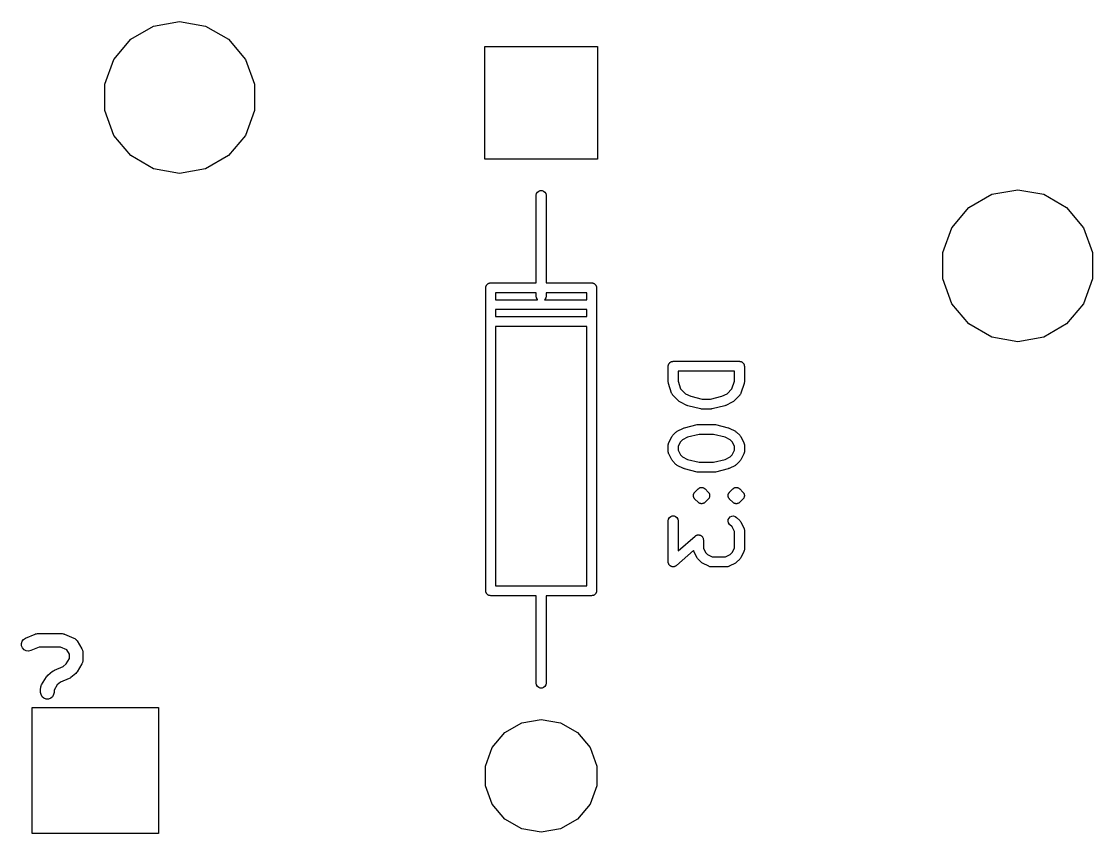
# Model space of a CAD drawing. Extents: x 17 to 273, y -105 to -8.
# Drawn here: x 79.15 to 95.32, y -104.03 to -91.77 of the extents above; entities that cross this region are included whole.
import ezdxf

# ---------------------------------------------------------------- set-up
doc = ezdxf.new("R2010")
doc.units = 0
doc.header["$MEASUREMENT"] = 0
doc.layers.add('BLACK', color=7, linetype='CONTINUOUS')

msp = doc.modelspace()

# ---------------------------------------------------------------- linework, layer by layer
at = {"layer": 'Black'}
for p, q in [((81.1476, -91.8418), (81.54, -91.7726)), ((81.54, -91.7726), (81.9324, -91.8418)), ((80.8025, -92.0411), (81.1476, -91.8418)), ((81.9324, -91.8418), (82.2775, -92.0411)), ((80.5464, -92.3463), (80.8025, -92.0411)), ((82.2775, -92.0411), (82.5336, -92.3463)), ((86.1478, -93.8501), (86.1478, -92.1509)), ((86.1478, -92.1509), (87.8471, -92.1509)), ((87.8471, -92.1509), (87.8471, -93.8501)), ((80.4101, -92.7208), (80.5464, -92.3463)), ((82.5336, -92.3463), (82.6699, -92.7208)), ((80.4101, -93.1192), (80.4101, -92.7208)), ((82.6699, -92.7208), (82.6699, -93.1192)), ((80.5464, -93.4937), (80.4101, -93.1192)), ((82.6699, -93.1192), (82.5336, -93.4937)), ((80.8025, -93.7989), (80.5464, -93.4937)), ((82.5336, -93.4937), (82.2775, -93.7989)), ((81.1476, -93.9982), (80.8025, -93.7989)), ((82.2775, -93.7989), (81.9324, -93.9982)), ((87.8471, -93.8501), (86.1478, -93.8501)), ((81.54, -94.0674), (81.1476, -93.9982)), ((81.9324, -93.9982), (81.54, -94.0674)), ((86.9225, -94.3975), (86.927, -94.3719)), ((86.9225, -95.7195), (86.9225, -94.3975)), ((86.927, -94.3719), (86.94, -94.3493)), ((86.94, -94.3493), (86.96, -94.3326)), ((86.96, -94.3326), (86.9844, -94.3237)), ((86.9844, -94.3237), (87.0105, -94.3237)), ((87.0105, -94.3237), (87.035, -94.3326)), ((87.035, -94.3326), (87.0549, -94.3493)), ((87.0549, -94.3493), (87.0679, -94.3719)), ((87.0679, -94.3719), (87.0725, -94.3975)), ((87.0725, -94.3975), (87.0725, -95.7195)), ((93.4525, -94.5811), (93.7976, -94.3818)), ((93.7976, -94.3818), (94.19, -94.3126)), ((94.19, -94.3126), (94.5824, -94.3818)), ((94.5824, -94.3818), (94.9275, -94.5811)), ((93.1964, -94.8863), (93.4525, -94.5811)), ((94.9275, -94.5811), (95.1836, -94.8863)), ((93.0601, -95.2608), (93.1964, -94.8863)), ((95.1836, -94.8863), (95.3199, -95.2608)), ((93.0601, -95.6592), (93.0601, -95.2608)), ((95.3199, -95.2608), (95.3199, -95.6592)), ((93.1964, -96.0337), (93.0601, -95.6592)), ((95.3199, -95.6592), (95.1836, -96.0337)), ((86.1605, -95.7945), (86.1616, -95.7881)), ((86.1605, -100.367), (86.1605, -95.7945)), ((86.1616, -95.7815), (86.1638, -95.7753)), ((86.1616, -95.7881), (86.1616, -95.7815)), ((86.1638, -95.7753), (86.165, -95.7689)), ((86.165, -95.7689), (86.1683, -95.7632)), ((86.1683, -95.7632), (86.1705, -95.757)), ((86.1705, -95.757), (86.1747, -95.752)), ((86.1747, -95.752), (86.178, -95.7463)), ((86.178, -95.7463), (86.183, -95.7421)), ((86.183, -95.7421), (86.1873, -95.7371)), ((86.1873, -95.7371), (86.1929, -95.7338)), ((86.1929, -95.7338), (86.198, -95.7296)), ((86.198, -95.7296), (86.2041, -95.7273)), ((86.2041, -95.7273), (86.2098, -95.724)), ((86.2098, -95.724), (86.2163, -95.7229)), ((86.2163, -95.7229), (86.2224, -95.7207)), ((86.2224, -95.7207), (86.229, -95.7207)), ((86.229, -95.7207), (86.2355, -95.7195)), ((86.2355, -95.7195), (86.9225, -95.7195)), ((87.0725, -95.7195), (87.7595, -95.7195)), ((87.7595, -95.7195), (87.7659, -95.7207)), ((87.7659, -95.7207), (87.7725, -95.7207)), ((87.7725, -95.7207), (87.7787, -95.7229)), ((87.7787, -95.7229), (87.7851, -95.724)), ((87.7851, -95.724), (87.7908, -95.7273)), ((87.7908, -95.7273), (87.797, -95.7296)), ((87.797, -95.7296), (87.802, -95.7338)), ((87.802, -95.7338), (87.8077, -95.7371)), ((87.8077, -95.7371), (87.8119, -95.7421)), ((87.8119, -95.7421), (87.8169, -95.7463)), ((87.8169, -95.7463), (87.8202, -95.752)), ((87.8202, -95.752), (87.8244, -95.757)), ((87.8244, -95.757), (87.8267, -95.7632)), ((87.8267, -95.7632), (87.8299, -95.7689)), ((87.8299, -95.7689), (87.8311, -95.7753)), ((87.8311, -95.7753), (87.8333, -95.7815)), ((87.8333, -95.7815), (87.8333, -95.7881)), ((87.8333, -95.7881), (87.8345, -95.7945)), ((87.8345, -95.7945), (87.8345, -100.367)), ((86.3105, -95.8695), (86.3105, -95.9735)), ((86.9225, -95.8695), (86.3105, -95.8695)), ((86.3105, -95.9735), (86.9445, -95.9735)), ((86.9225, -95.9215), (86.9225, -95.8695)), ((86.927, -95.9472), (86.9225, -95.9215)), ((86.94, -95.9697), (86.927, -95.9472)), ((86.9445, -95.9735), (86.94, -95.9697)), ((87.0549, -95.9697), (87.0504, -95.9735)), ((87.0504, -95.9735), (87.6845, -95.9735)), ((87.0679, -95.9472), (87.0549, -95.9697)), ((87.0725, -95.9215), (87.0679, -95.9472)), ((87.0725, -95.8695), (87.0725, -95.9215)), ((87.6845, -95.8695), (87.0725, -95.8695)), ((87.6845, -95.9735), (87.6845, -95.8695)), ((86.3105, -96.1235), (86.3105, -96.2275)), ((87.6845, -96.1235), (86.3105, -96.1235)), ((87.6845, -96.2275), (87.6845, -96.1235)), ((93.4525, -96.3389), (93.1964, -96.0337)), ((95.1836, -96.0337), (94.9275, -96.3389)), ((86.3105, -96.2275), (87.6845, -96.2275)), ((93.7976, -96.5382), (93.4525, -96.3389)), ((94.9275, -96.3389), (94.5824, -96.5382)), ((86.3105, -96.3775), (86.3105, -100.292)), ((87.6845, -96.3775), (86.3105, -96.3775)), ((87.6845, -100.292), (87.6845, -96.3775)), ((94.19, -96.6074), (93.7976, -96.5382)), ((94.5824, -96.5382), (94.19, -96.6074)), ((88.9148, -96.9781), (88.916, -96.9717)), ((88.9148, -97.2162), (88.9148, -96.9781)), ((88.916, -96.9651), (88.9182, -96.9589)), ((88.916, -96.9717), (88.916, -96.9651)), ((88.9182, -96.9589), (88.9194, -96.9525)), ((88.9194, -96.9525), (88.9226, -96.9468)), ((88.9226, -96.9468), (88.9249, -96.9406)), ((88.9249, -96.9406), (88.9291, -96.9356)), ((88.9291, -96.9356), (88.9324, -96.9299)), ((88.9324, -96.9299), (88.9374, -96.9257)), ((88.9374, -96.9257), (88.9416, -96.9207)), ((88.9416, -96.9207), (88.9473, -96.9174)), ((88.9473, -96.9174), (88.9523, -96.9132)), ((88.9523, -96.9132), (88.9585, -96.9109)), ((88.9585, -96.9109), (88.9642, -96.9077)), ((88.9642, -96.9077), (88.9706, -96.9065)), ((88.9706, -96.9065), (88.9768, -96.9043)), ((88.9768, -96.9043), (88.9834, -96.9043)), ((88.9834, -96.9043), (88.9898, -96.9031)), ((88.9898, -96.9031), (89.9898, -96.9031)), ((89.9898, -96.9031), (89.9963, -96.9043)), ((89.9963, -96.9043), (90.0029, -96.9043)), ((90.0029, -96.9043), (90.009, -96.9065)), ((90.009, -96.9065), (90.0155, -96.9077)), ((90.0155, -96.9077), (90.0212, -96.9109)), ((90.0212, -96.9109), (90.0273, -96.9132)), ((90.0273, -96.9132), (90.0324, -96.9174)), ((90.0324, -96.9174), (90.038, -96.9207)), ((90.038, -96.9207), (90.0423, -96.9257)), ((90.0423, -96.9257), (90.0473, -96.9299)), ((90.0473, -96.9299), (90.0506, -96.9356)), ((90.0506, -96.9356), (90.0548, -96.9406)), ((90.0548, -96.9406), (90.057, -96.9468)), ((90.057, -96.9468), (90.0603, -96.9525)), ((90.0603, -96.9525), (90.0615, -96.9589)), ((90.0615, -96.9589), (90.0637, -96.9651)), ((90.0637, -96.9651), (90.0637, -96.9717)), ((90.0637, -96.9717), (90.0648, -96.9781)), ((90.0648, -96.9781), (90.0648, -97.2162)), ((89.0648, -97.0531), (89.0648, -97.2041)), ((89.9148, -97.0531), (89.0648, -97.0531)), ((89.9148, -97.2041), (89.9148, -97.0531)), ((88.9169, -97.2281), (88.9148, -97.2162)), ((88.9187, -97.24), (88.9169, -97.2281)), ((88.9663, -97.3828), (88.9187, -97.24)), ((89.0648, -97.2041), (89.103, -97.3186)), ((89.103, -97.3186), (89.1771, -97.3927)), ((89.8026, -97.3927), (89.8767, -97.3186)), ((89.8767, -97.3186), (89.9148, -97.2041)), ((90.061, -97.24), (90.0134, -97.3828)), ((90.0628, -97.2281), (90.061, -97.24)), ((90.0648, -97.2162), (90.0628, -97.2281)), ((88.9684, -97.3866), (88.9663, -97.3828)), ((88.9695, -97.3908), (88.9684, -97.3866)), ((88.9745, -97.398), (88.9695, -97.3908)), ((88.9787, -97.4057), (88.9745, -97.398)), ((88.9819, -97.4086), (88.9787, -97.4057)), ((88.9844, -97.4121), (88.9819, -97.4086)), ((89.0797, -97.5074), (88.9844, -97.4121)), ((89.1771, -97.3927), (89.2541, -97.4312)), ((89.2541, -97.4312), (89.4276, -97.4746)), ((89.4276, -97.4746), (89.552, -97.4746)), ((89.552, -97.4746), (89.7256, -97.4312)), ((89.7256, -97.4312), (89.8026, -97.3927)), ((89.9953, -97.4121), (89.9, -97.5074)), ((89.9977, -97.4086), (89.9953, -97.4121)), ((90.001, -97.4057), (89.9977, -97.4086)), ((90.0052, -97.398), (90.001, -97.4057)), ((90.0102, -97.3908), (90.0052, -97.398)), ((90.0113, -97.3866), (90.0102, -97.3908)), ((90.0134, -97.3828), (90.0113, -97.3866)), ((89.0895, -97.5143), (89.0797, -97.5074)), ((89.0992, -97.5214), (89.0895, -97.5143)), ((89.1944, -97.569), (89.0992, -97.5214)), ((89.2023, -97.5714), (89.1944, -97.569)), ((89.2097, -97.5747), (89.2023, -97.5714)), ((89.4002, -97.6223), (89.2097, -97.5747)), ((89.4094, -97.623), (89.4002, -97.6223)), ((89.4184, -97.6246), (89.4094, -97.623)), ((89.5613, -97.6246), (89.4184, -97.6246)), ((89.5703, -97.623), (89.5613, -97.6246)), ((89.5795, -97.6223), (89.5703, -97.623)), ((89.7699, -97.5747), (89.5795, -97.6223)), ((89.7774, -97.5714), (89.7699, -97.5747)), ((89.7853, -97.569), (89.7774, -97.5714)), ((89.8805, -97.5214), (89.7853, -97.569)), ((89.8902, -97.5142), (89.8805, -97.5214)), ((89.9, -97.5074), (89.8902, -97.5142)), ((89.032, -97.9727), (89.0419, -97.9658)), ((89.0419, -97.9658), (89.0515, -97.9587)), ((89.0515, -97.9587), (89.1468, -97.9111)), ((89.1468, -97.9111), (89.1546, -97.9087)), ((89.1546, -97.9087), (89.1621, -97.9054)), ((89.1621, -97.9054), (89.3526, -97.8578)), ((89.3526, -97.8578), (89.3618, -97.8571)), ((89.3618, -97.8571), (89.3708, -97.8555)), ((89.3708, -97.8555), (89.6089, -97.8555)), ((89.6089, -97.8555), (89.6179, -97.8571)), ((89.6179, -97.8571), (89.6271, -97.8578)), ((89.6271, -97.8578), (89.8176, -97.9054)), ((89.8176, -97.9054), (89.825, -97.9087)), ((89.825, -97.9087), (89.8329, -97.9111)), ((89.8329, -97.9111), (89.9281, -97.9587)), ((89.9281, -97.9587), (89.9378, -97.9658)), ((89.9378, -97.9658), (89.9476, -97.9727)), ((88.9228, -98.1351), (88.9704, -98.0398)), ((88.9704, -98.0398), (88.9775, -98.0302)), ((88.9775, -98.0302), (88.9844, -98.0203)), ((88.9844, -98.0203), (89.032, -97.9727)), ((89.0991, -98.1178), (89.0648, -98.1863)), ((89.1295, -98.0874), (89.0991, -98.1178)), ((89.2065, -98.0489), (89.1295, -98.0874)), ((89.38, -98.0055), (89.2065, -98.0489)), ((89.5997, -98.0055), (89.38, -98.0055)), ((89.7732, -98.0489), (89.5997, -98.0055)), ((89.8502, -98.0874), (89.7732, -98.0489)), ((89.8806, -98.1178), (89.8502, -98.0874)), ((89.9148, -98.1863), (89.8806, -98.1178)), ((89.9476, -97.9727), (89.9953, -98.0203)), ((89.9953, -98.0203), (90.0021, -98.0302)), ((90.0021, -98.0302), (90.0093, -98.0398)), ((90.0093, -98.0398), (90.0569, -98.1351)), ((88.9148, -98.1686), (88.9156, -98.1644)), ((88.9148, -98.2639), (88.9148, -98.1686)), ((88.9156, -98.2681), (88.9148, -98.2639)), ((88.9153, -98.16), (88.9178, -98.1516)), ((88.9156, -98.1644), (88.9153, -98.16)), ((88.9153, -98.2724), (88.9156, -98.2681)), ((88.9178, -98.2808), (88.9153, -98.2724)), ((88.9178, -98.1516), (88.9194, -98.143)), ((88.9194, -98.2895), (88.9178, -98.2808)), ((88.9194, -98.143), (88.9215, -98.1392)), ((88.9215, -98.2933), (88.9194, -98.2895)), ((88.9215, -98.1392), (88.9228, -98.1351)), ((88.9228, -98.2974), (88.9215, -98.2933)), ((89.0648, -98.1863), (89.0648, -98.2461)), ((89.0648, -98.2461), (89.0991, -98.3147)), ((89.8806, -98.3147), (89.9148, -98.2461)), ((89.9148, -98.2461), (89.9148, -98.1863)), ((90.0569, -98.1351), (90.0582, -98.1392)), ((90.0582, -98.2933), (90.0569, -98.2974)), ((90.0582, -98.1392), (90.0603, -98.143)), ((90.0603, -98.2895), (90.0582, -98.2933)), ((90.0603, -98.143), (90.0618, -98.1516)), ((90.0618, -98.2809), (90.0603, -98.2895)), ((90.0618, -98.1516), (90.0643, -98.16)), ((90.0643, -98.2724), (90.0618, -98.2809)), ((90.0643, -98.16), (90.0641, -98.1644)), ((90.0641, -98.1644), (90.0648, -98.1686)), ((90.0648, -98.2639), (90.0641, -98.2681)), ((90.0641, -98.2681), (90.0643, -98.2724)), ((90.0648, -98.1686), (90.0648, -98.2639)), ((88.9704, -98.3926), (88.9228, -98.2974)), ((88.9775, -98.4023), (88.9704, -98.3926)), ((88.9844, -98.4121), (88.9775, -98.4023)), ((89.032, -98.4597), (88.9844, -98.4121)), ((89.0991, -98.3147), (89.1295, -98.3451)), ((89.1295, -98.3451), (89.2065, -98.3836)), ((89.2065, -98.3836), (89.38, -98.4269)), ((89.38, -98.4269), (89.5997, -98.4269)), ((89.5997, -98.4269), (89.7732, -98.3836)), ((89.7732, -98.3836), (89.8502, -98.3451)), ((89.8502, -98.3451), (89.8806, -98.3147)), ((89.9953, -98.4121), (89.9476, -98.4597)), ((90.0021, -98.4023), (89.9953, -98.4121)), ((90.0093, -98.3926), (90.0021, -98.4023)), ((90.0569, -98.2974), (90.0093, -98.3926)), ((89.0419, -98.4666), (89.032, -98.4597)), ((89.0515, -98.4738), (89.0419, -98.4666)), ((89.1468, -98.5214), (89.0515, -98.4738)), ((89.1546, -98.5237), (89.1468, -98.5214)), ((89.1621, -98.5271), (89.1546, -98.5237)), ((89.3526, -98.5747), (89.1621, -98.5271)), ((89.3618, -98.5754), (89.3526, -98.5747)), ((89.3708, -98.5769), (89.3618, -98.5754)), ((89.6089, -98.5769), (89.3708, -98.5769)), ((89.6179, -98.5754), (89.6089, -98.5769)), ((89.6271, -98.5747), (89.6179, -98.5754)), ((89.8176, -98.5271), (89.6271, -98.5747)), ((89.825, -98.5237), (89.8176, -98.5271)), ((89.8329, -98.5214), (89.825, -98.5237)), ((89.9281, -98.4738), (89.8329, -98.5214)), ((89.9378, -98.4666), (89.9281, -98.4738)), ((89.9476, -98.4597), (89.9378, -98.4666)), ((89.2961, -98.924), (89.2969, -98.9208)), ((89.2967, -98.9305), (89.2961, -98.924)), ((89.2961, -98.9371), (89.2967, -98.9305)), ((89.2969, -98.9402), (89.2961, -98.9371)), ((89.2969, -98.9175), (89.2981, -98.9144)), ((89.2969, -98.9208), (89.2969, -98.9175)), ((89.2969, -98.9435), (89.2969, -98.9402)), ((89.2981, -98.9144), (89.2983, -98.9111)), ((89.2983, -98.9111), (89.3011, -98.9052)), ((89.3011, -98.9052), (89.3028, -98.8988)), ((89.3028, -98.8988), (89.3047, -98.8961)), ((89.3047, -98.8961), (89.3058, -98.893)), ((89.3058, -98.893), (89.308, -98.8905)), ((89.308, -98.8905), (89.3094, -98.8875)), ((89.3094, -98.8875), (89.314, -98.8829)), ((89.314, -98.8829), (89.3178, -98.8775)), ((89.3178, -98.8775), (89.3654, -98.8299)), ((89.3654, -98.8299), (89.3708, -98.8261)), ((89.3708, -98.8261), (89.3754, -98.8215)), ((89.3754, -98.8215), (89.3813, -98.8187)), ((89.3813, -98.8187), (89.3867, -98.8149)), ((89.3867, -98.8149), (89.3931, -98.8132)), ((89.3931, -98.8132), (89.399, -98.8105)), ((89.399, -98.8105), (89.4055, -98.8099)), ((89.4055, -98.8099), (89.4119, -98.8082)), ((89.4119, -98.8082), (89.4184, -98.8088)), ((89.4184, -98.8088), (89.4249, -98.8082)), ((89.4249, -98.8082), (89.4313, -98.8099)), ((89.4313, -98.8099), (89.4378, -98.8105)), ((89.4378, -98.8105), (89.4438, -98.8132)), ((89.4438, -98.8132), (89.4501, -98.8149)), ((89.4501, -98.8149), (89.4555, -98.8187)), ((89.4555, -98.8187), (89.4614, -98.8215)), ((89.4614, -98.8215), (89.4661, -98.8261)), ((89.4661, -98.8261), (89.4714, -98.8299)), ((89.4714, -98.8299), (89.5191, -98.8775)), ((89.5191, -98.8775), (89.5228, -98.8829)), ((89.5228, -98.8829), (89.5275, -98.8875)), ((89.5275, -98.8875), (89.5289, -98.8905)), ((89.5289, -98.8905), (89.531, -98.893)), ((89.531, -98.893), (89.5321, -98.8961)), ((89.5321, -98.8961), (89.534, -98.8988)), ((89.534, -98.8988), (89.5357, -98.9052)), ((89.5357, -98.9052), (89.5385, -98.9111)), ((89.5385, -98.9111), (89.5388, -98.9144)), ((89.5388, -98.9144), (89.5399, -98.9175)), ((89.5399, -98.9175), (89.5399, -98.9208)), ((89.5399, -98.9208), (89.5407, -98.924)), ((89.5407, -98.9371), (89.5399, -98.9402)), ((89.5399, -98.9402), (89.5399, -98.9435)), ((89.5407, -98.924), (89.5402, -98.9305)), ((89.5402, -98.9305), (89.5407, -98.9371)), ((89.8199, -98.924), (89.8207, -98.9208)), ((89.8205, -98.9305), (89.8199, -98.924)), ((89.8199, -98.9371), (89.8205, -98.9305)), ((89.8207, -98.9402), (89.8199, -98.9371)), ((89.8207, -98.9175), (89.8219, -98.9144)), ((89.8207, -98.9208), (89.8207, -98.9175)), ((89.8207, -98.9435), (89.8207, -98.9402)), ((89.8219, -98.9144), (89.8222, -98.9111)), ((89.8222, -98.9111), (89.8249, -98.9052)), ((89.8249, -98.9052), (89.8266, -98.8988)), ((89.8266, -98.8988), (89.8285, -98.8961)), ((89.8285, -98.8961), (89.8297, -98.893)), ((89.8297, -98.893), (89.8318, -98.8905)), ((89.8318, -98.8905), (89.8332, -98.8875)), ((89.8332, -98.8875), (89.8378, -98.8829)), ((89.8378, -98.8829), (89.8416, -98.8775)), ((89.8416, -98.8775), (89.8892, -98.8299)), ((89.8892, -98.8299), (89.8946, -98.8261)), ((89.8946, -98.8261), (89.8992, -98.8215)), ((89.8992, -98.8215), (89.9052, -98.8187)), ((89.9052, -98.8187), (89.9105, -98.8149)), ((89.9105, -98.8149), (89.9169, -98.8132)), ((89.9169, -98.8132), (89.9228, -98.8105)), ((89.9228, -98.8105), (89.9294, -98.8099)), ((89.9294, -98.8099), (89.9357, -98.8082)), ((89.9357, -98.8082), (89.9422, -98.8088)), ((89.9422, -98.8088), (89.9488, -98.8082)), ((89.9488, -98.8082), (89.9551, -98.8099)), ((89.9551, -98.8099), (89.9616, -98.8105)), ((89.9616, -98.8105), (89.9676, -98.8132)), ((89.9676, -98.8132), (89.9739, -98.8149)), ((89.9739, -98.8149), (89.9793, -98.8187)), ((89.9793, -98.8187), (89.9852, -98.8215)), ((89.9852, -98.8215), (89.9899, -98.8261)), ((89.9899, -98.8261), (89.9953, -98.8299)), ((89.9953, -98.8299), (90.0429, -98.8775)), ((90.0429, -98.8775), (90.0466, -98.8829)), ((90.0466, -98.8829), (90.0513, -98.8875)), ((90.0513, -98.8875), (90.0527, -98.8905)), ((90.0527, -98.8905), (90.0548, -98.893)), ((90.0548, -98.893), (90.0559, -98.8961)), ((90.0559, -98.8961), (90.0578, -98.8988)), ((90.0578, -98.8988), (90.0595, -98.9052)), ((90.0595, -98.9052), (90.0623, -98.9111)), ((90.0623, -98.9111), (90.0626, -98.9144)), ((90.0626, -98.9144), (90.0637, -98.9175)), ((90.0637, -98.9175), (90.0637, -98.9208)), ((90.0637, -98.9208), (90.0646, -98.924)), ((90.0646, -98.9371), (90.0637, -98.9402)), ((90.0637, -98.9402), (90.0637, -98.9435)), ((90.0646, -98.924), (90.064, -98.9305)), ((90.064, -98.9305), (90.0646, -98.9371)), ((89.2981, -98.9466), (89.2969, -98.9435)), ((89.2983, -98.9499), (89.2981, -98.9466)), ((89.3011, -98.9559), (89.2983, -98.9499)), ((89.3028, -98.9622), (89.3011, -98.9559)), ((89.3047, -98.9649), (89.3028, -98.9622)), ((89.3058, -98.968), (89.3047, -98.9649)), ((89.308, -98.9705), (89.3058, -98.968)), ((89.3094, -98.9735), (89.308, -98.9705)), ((89.314, -98.9782), (89.3094, -98.9735)), ((89.3178, -98.9836), (89.314, -98.9782)), ((89.3654, -99.0312), (89.3178, -98.9836)), ((89.3708, -99.0349), (89.3654, -99.0312)), ((89.3754, -99.0396), (89.3708, -99.0349)), ((89.3813, -99.0423), (89.3754, -99.0396)), ((89.3867, -99.0461), (89.3813, -99.0423)), ((89.3931, -99.0478), (89.3867, -99.0461)), ((89.399, -99.0506), (89.3931, -99.0478)), ((89.4055, -99.0512), (89.399, -99.0506)), ((89.4119, -99.0529), (89.4055, -99.0512)), ((89.4184, -99.0523), (89.4119, -99.0529)), ((89.4249, -99.0529), (89.4184, -99.0523)), ((89.4313, -99.0512), (89.4249, -99.0529)), ((89.4378, -99.0506), (89.4313, -99.0512)), ((89.4438, -99.0478), (89.4378, -99.0506)), ((89.4501, -99.0461), (89.4438, -99.0478)), ((89.4555, -99.0423), (89.4501, -99.0461)), ((89.4614, -99.0396), (89.4555, -99.0423)), ((89.4661, -99.0349), (89.4614, -99.0396)), ((89.4714, -99.0312), (89.4661, -99.0349)), ((89.5191, -98.9836), (89.4714, -99.0312)), ((89.5228, -98.9782), (89.5191, -98.9836)), ((89.5275, -98.9735), (89.5228, -98.9782)), ((89.5289, -98.9705), (89.5275, -98.9735)), ((89.531, -98.968), (89.5289, -98.9705)), ((89.5321, -98.9649), (89.531, -98.968)), ((89.534, -98.9622), (89.5321, -98.9649)), ((89.5357, -98.9559), (89.534, -98.9622)), ((89.5385, -98.9499), (89.5357, -98.9559)), ((89.5388, -98.9466), (89.5385, -98.9499)), ((89.5399, -98.9435), (89.5388, -98.9466)), ((89.8219, -98.9466), (89.8207, -98.9435)), ((89.8222, -98.9499), (89.8219, -98.9466)), ((89.8249, -98.9559), (89.8222, -98.9499)), ((89.8266, -98.9622), (89.8249, -98.9559)), ((89.8285, -98.9649), (89.8266, -98.9622)), ((89.8297, -98.968), (89.8285, -98.9649)), ((89.8318, -98.9705), (89.8297, -98.968)), ((89.8332, -98.9735), (89.8318, -98.9705)), ((89.8378, -98.9782), (89.8332, -98.9735)), ((89.8416, -98.9836), (89.8378, -98.9782)), ((89.8892, -99.0312), (89.8416, -98.9836)), ((89.8946, -99.0349), (89.8892, -99.0312)), ((89.8992, -99.0396), (89.8946, -99.0349)), ((89.9052, -99.0423), (89.8992, -99.0396)), ((89.9105, -99.0461), (89.9052, -99.0423)), ((89.9169, -99.0478), (89.9105, -99.0461)), ((89.9228, -99.0506), (89.9169, -99.0478)), ((89.9294, -99.0512), (89.9228, -99.0506)), ((89.9357, -99.0529), (89.9294, -99.0512)), ((89.9422, -99.0523), (89.9357, -99.0529)), ((89.9488, -99.0529), (89.9422, -99.0523)), ((89.9551, -99.0512), (89.9488, -99.0529)), ((89.9616, -99.0506), (89.9551, -99.0512)), ((89.9676, -99.0478), (89.9616, -99.0506)), ((89.9739, -99.0461), (89.9676, -99.0478)), ((89.9793, -99.0423), (89.9739, -99.0461)), ((89.9852, -99.0396), (89.9793, -99.0423)), ((89.9899, -99.0349), (89.9852, -99.0396)), ((89.9953, -99.0312), (89.9899, -99.0349)), ((90.0429, -98.9836), (89.9953, -99.0312)), ((90.0466, -98.9782), (90.0429, -98.9836)), ((90.0513, -98.9735), (90.0466, -98.9782)), ((90.0527, -98.9705), (90.0513, -98.9735)), ((90.0548, -98.968), (90.0527, -98.9705)), ((90.0559, -98.9649), (90.0548, -98.968)), ((90.0578, -98.9622), (90.0559, -98.9649)), ((90.0595, -98.9559), (90.0578, -98.9622)), ((90.0623, -98.9499), (90.0595, -98.9559)), ((90.0626, -98.9466), (90.0623, -98.9499)), ((90.0637, -98.9435), (90.0626, -98.9466)), ((88.9194, -99.2858), (88.9324, -99.2633)), ((88.9324, -99.2633), (88.9523, -99.2465)), ((88.9523, -99.2465), (88.9768, -99.2376)), ((88.9768, -99.2376), (89.0029, -99.2376)), ((89.0029, -99.2376), (89.0273, -99.2465)), ((89.0273, -99.2465), (89.0473, -99.2633)), ((89.0473, -99.2633), (89.0603, -99.2858)), ((89.8332, -99.2685), (89.8516, -99.25)), ((89.8516, -99.25), (89.8752, -99.239)), ((89.8752, -99.239), (89.9011, -99.2368)), ((89.9011, -99.2368), (89.9263, -99.2435)), ((89.9263, -99.2435), (89.9476, -99.2584)), ((89.9476, -99.2584), (89.9953, -99.3061)), ((88.9148, -99.3115), (88.9194, -99.2858)), ((88.9148, -99.9305), (88.9148, -99.3115)), ((89.0603, -99.2858), (89.0648, -99.3115)), ((89.0648, -99.3115), (89.0648, -99.7652)), ((89.8199, -99.318), (89.8222, -99.2921)), ((89.8266, -99.3432), (89.8199, -99.318)), ((89.8222, -99.2921), (89.8332, -99.2685)), ((89.8416, -99.3645), (89.8266, -99.3432)), ((89.8806, -99.4035), (89.8416, -99.3645)), ((89.9148, -99.472), (89.8806, -99.4035)), ((89.9953, -99.3061), (90.0021, -99.3159)), ((90.0021, -99.3159), (90.0093, -99.3255)), ((90.0093, -99.3255), (90.0569, -99.4208)), ((90.0569, -99.4208), (90.0582, -99.4249)), ((90.0582, -99.4249), (90.0603, -99.4287)), ((89.0648, -99.7652), (89.3214, -99.5407)), ((89.3214, -99.5407), (89.3277, -99.5369)), ((89.3277, -99.5369), (89.3333, -99.5322)), ((89.3333, -99.5322), (89.3387, -99.5303)), ((89.3387, -99.5303), (89.3437, -99.5273)), ((89.3437, -99.5273), (89.3509, -99.5258)), ((89.3509, -99.5258), (89.3578, -99.5233)), ((89.3578, -99.5233), (89.3636, -99.5233)), ((89.3636, -99.5233), (89.3692, -99.5222)), ((89.3692, -99.5222), (89.3765, -99.5233)), ((89.3765, -99.5233), (89.3838, -99.5233)), ((89.3838, -99.5233), (89.3893, -99.5253)), ((89.3893, -99.5253), (89.395, -99.5262)), ((89.395, -99.5262), (89.4014, -99.5297)), ((89.4014, -99.5297), (89.4083, -99.5322)), ((89.4083, -99.5322), (89.4127, -99.536)), ((89.4127, -99.536), (89.4178, -99.5387)), ((89.4178, -99.5387), (89.4226, -99.5443)), ((89.4226, -99.5443), (89.4282, -99.549)), ((89.4282, -99.549), (89.4311, -99.554)), ((89.4311, -99.554), (89.435, -99.5583)), ((89.435, -99.5583), (89.4376, -99.5652)), ((89.4376, -99.5652), (89.4413, -99.5715)), ((89.4413, -99.5715), (89.4423, -99.5772)), ((89.4423, -99.5772), (89.4444, -99.5826)), ((89.4444, -99.5826), (89.4445, -99.59)), ((89.9148, -99.7223), (89.9148, -99.472)), ((90.0603, -99.4287), (90.0618, -99.4373)), ((90.0618, -99.4373), (90.0643, -99.4458)), ((90.0643, -99.4458), (90.0641, -99.4501)), ((90.0641, -99.4501), (90.0648, -99.4543)), ((90.0648, -99.4543), (90.0648, -99.74)), ((89.4445, -99.59), (89.4458, -99.5972)), ((89.4458, -99.5972), (89.4458, -99.7223)), ((89.4458, -99.7223), (89.4801, -99.7909)), ((89.8806, -99.7909), (89.9148, -99.7223)), ((90.0648, -99.74), (90.0641, -99.7443)), ((90.0641, -99.7443), (90.0643, -99.7486)), ((89.2992, -99.7595), (89.0392, -99.987)), ((89.3003, -99.7657), (89.2992, -99.7595)), ((89.3025, -99.7694), (89.3003, -99.7657)), ((89.3037, -99.7736), (89.3025, -99.7694)), ((89.3513, -99.8688), (89.3037, -99.7736)), ((89.3585, -99.8785), (89.3513, -99.8688)), ((89.3654, -99.8883), (89.3585, -99.8785)), ((89.413, -99.9359), (89.3654, -99.8883)), ((89.4801, -99.7909), (89.5105, -99.8213)), ((89.5105, -99.8213), (89.579, -99.8555)), ((89.579, -99.8555), (89.7817, -99.8555)), ((89.7817, -99.8555), (89.8502, -99.8213)), ((89.8502, -99.8213), (89.8806, -99.7909)), ((89.9953, -99.8883), (89.9476, -99.9359)), ((90.0021, -99.8785), (89.9953, -99.8883)), ((90.0093, -99.8688), (90.0021, -99.8785)), ((90.0569, -99.7736), (90.0093, -99.8688)), ((90.0582, -99.7694), (90.0569, -99.7736)), ((90.0603, -99.7657), (90.0582, -99.7694)), ((90.0618, -99.757), (90.0603, -99.7657)), ((90.0643, -99.7486), (90.0618, -99.757)), ((88.9161, -99.9377), (88.9148, -99.9305)), ((88.9163, -99.9451), (88.9161, -99.9377)), ((88.9184, -99.9505), (88.9163, -99.9451)), ((88.9194, -99.9562), (88.9184, -99.9505)), ((88.923, -99.9625), (88.9194, -99.9562)), ((88.9257, -99.9694), (88.923, -99.9625)), ((88.9295, -99.9737), (88.9257, -99.9694)), ((88.9324, -99.9787), (88.9295, -99.9737)), ((88.938, -99.9834), (88.9324, -99.9787)), ((88.9428, -99.989), (88.938, -99.9834)), ((88.9479, -99.9918), (88.9428, -99.989)), ((88.9523, -99.9955), (88.9479, -99.9918)), ((88.9592, -99.998), (88.9523, -99.9955)), ((88.9657, -100.002), (88.9592, -99.998)), ((88.9714, -100.002), (88.9657, -100.002)), ((88.9768, -100.004), (88.9714, -100.002)), ((88.9841, -100.004), (88.9768, -100.004)), ((88.9914, -100.006), (88.9841, -100.004)), ((88.9971, -100.004), (88.9914, -100.006)), ((89.0029, -100.004), (88.9971, -100.004)), ((89.0098, -100.002), (89.0029, -100.004)), ((89.0169, -100), (89.0098, -100.002)), ((89.0219, -99.9975), (89.0169, -100)), ((89.0273, -99.9955), (89.0219, -99.9975)), ((89.033, -99.9908), (89.0273, -99.9955)), ((89.0392, -99.987), (89.033, -99.9908)), ((89.4228, -99.9428), (89.413, -99.9359)), ((89.4325, -99.95), (89.4228, -99.9428)), ((89.5277, -99.9976), (89.4325, -99.95)), ((89.5319, -99.9988), (89.5277, -99.9976)), ((89.5356, -100.001), (89.5319, -99.9988)), ((89.5443, -100.003), (89.5356, -100.001)), ((89.5527, -100.005), (89.5443, -100.003)), ((89.557, -100.005), (89.5527, -100.005)), ((89.5613, -100.006), (89.557, -100.005)), ((89.7994, -100.006), (89.5613, -100.006)), ((89.8036, -100.005), (89.7994, -100.006)), ((89.8079, -100.005), (89.8036, -100.005)), ((89.8164, -100.003), (89.8079, -100.005)), ((89.825, -100.001), (89.8164, -100.003)), ((89.8288, -99.9988), (89.825, -100.001)), ((89.8329, -99.9976), (89.8288, -99.9988)), ((89.9281, -99.95), (89.8329, -99.9976)), ((89.9378, -99.9428), (89.9281, -99.95)), ((89.9476, -99.9359), (89.9378, -99.9428)), ((86.1616, -100.373), (86.1605, -100.367)), ((86.1616, -100.38), (86.1616, -100.373)), ((86.1638, -100.386), (86.1616, -100.38)), ((86.165, -100.392), (86.1638, -100.386)), ((86.1683, -100.398), (86.165, -100.392)), ((86.3105, -100.292), (87.6845, -100.292)), ((87.8299, -100.392), (87.8267, -100.398)), ((87.8311, -100.386), (87.8299, -100.392)), ((87.8333, -100.38), (87.8311, -100.386)), ((87.8345, -100.367), (87.8333, -100.373)), ((87.8333, -100.373), (87.8333, -100.38)), ((86.1705, -100.404), (86.1683, -100.398)), ((86.1747, -100.409), (86.1705, -100.404)), ((86.178, -100.415), (86.1747, -100.409)), ((86.183, -100.419), (86.178, -100.415)), ((86.1873, -100.424), (86.183, -100.419)), ((86.1929, -100.427), (86.1873, -100.424)), ((86.198, -100.431), (86.1929, -100.427)), ((86.2041, -100.434), (86.198, -100.431)), ((86.2098, -100.437), (86.2041, -100.434)), ((86.2163, -100.438), (86.2098, -100.437)), ((86.2224, -100.44), (86.2163, -100.438)), ((86.229, -100.44), (86.2224, -100.44)), ((86.2355, -100.442), (86.229, -100.44)), ((86.9225, -100.442), (86.2355, -100.442)), ((86.9225, -101.764), (86.9225, -100.442)), ((87.7595, -100.442), (87.0725, -100.442)), ((87.0725, -100.442), (87.0725, -101.764)), ((87.7659, -100.44), (87.7595, -100.442)), ((87.7725, -100.44), (87.7659, -100.44)), ((87.7787, -100.438), (87.7725, -100.44)), ((87.7851, -100.437), (87.7787, -100.438)), ((87.7908, -100.434), (87.7851, -100.437)), ((87.797, -100.431), (87.7908, -100.434)), ((87.802, -100.427), (87.797, -100.431)), ((87.8077, -100.424), (87.802, -100.427)), ((87.8119, -100.419), (87.8077, -100.424)), ((87.8169, -100.415), (87.8119, -100.419)), ((87.8202, -100.409), (87.8169, -100.415)), ((87.8244, -100.404), (87.8202, -100.409)), ((87.8267, -100.398), (87.8244, -100.404)), ((79.2149, -101.081), (79.3601, -101.021)), ((79.3601, -101.021), (79.3624, -101.02)), ((79.3624, -101.02), (79.3644, -101.019)), ((79.3644, -101.019), (79.3795, -101.016)), ((79.3795, -101.016), (79.3945, -101.013)), ((79.3945, -101.013), (79.3968, -101.013)), ((79.3968, -101.013), (79.3991, -101.013)), ((79.3991, -101.013), (79.762, -101.013)), ((79.762, -101.013), (79.7643, -101.013)), ((79.7643, -101.013), (79.7666, -101.013)), ((79.7666, -101.013), (79.7816, -101.016)), ((79.7816, -101.016), (79.7967, -101.019)), ((79.7967, -101.019), (79.7988, -101.02)), ((79.7988, -101.02), (79.8011, -101.021)), ((79.8011, -101.021), (79.9462, -101.081)), ((79.1532, -101.162), (79.1638, -101.128)), ((79.1549, -101.197), (79.1532, -101.162)), ((79.1684, -101.23), (79.1549, -101.197)), ((79.1638, -101.128), (79.1852, -101.1)), ((79.1852, -101.1), (79.2149, -101.081)), ((79.9462, -101.081), (79.9585, -101.089)), ((79.9585, -101.089), (79.9711, -101.096)), ((79.9711, -101.096), (79.9732, -101.099)), ((79.9732, -101.099), (79.9759, -101.1)), ((79.9759, -101.1), (79.9847, -101.112)), ((79.9847, -101.112), (79.9943, -101.123)), ((79.9943, -101.123), (80.0668, -101.244)), ((79.1923, -101.256), (79.1684, -101.23)), ((79.2237, -101.272), (79.1923, -101.256)), ((79.2586, -101.276), (79.2237, -101.272)), ((79.2931, -101.269), (79.2586, -101.276)), ((79.4195, -101.216), (79.2931, -101.269)), ((79.7417, -101.216), (79.4195, -101.216)), ((79.8372, -101.256), (79.7417, -101.216)), ((79.8781, -101.324), (79.8372, -101.256)), ((79.8781, -101.389), (79.8781, -101.324)), ((80.0668, -101.244), (80.0703, -101.253)), ((80.0703, -101.253), (80.0752, -101.261)), ((80.0752, -101.261), (80.0766, -101.269)), ((80.0766, -101.269), (80.0795, -101.277)), ((80.0795, -101.277), (80.0796, -101.286)), ((80.0796, -101.286), (80.0813, -101.296)), ((80.0813, -101.296), (80.0813, -101.417)), ((79.6504, -101.565), (79.7813, -101.51)), ((79.7813, -101.51), (79.8289, -101.471)), ((79.8289, -101.471), (79.8781, -101.389)), ((80.0668, -101.469), (79.9943, -101.59)), ((80.0703, -101.46), (80.0668, -101.469)), ((80.0752, -101.452), (80.0703, -101.46)), ((80.0766, -101.444), (80.0752, -101.452)), ((80.0795, -101.436), (80.0766, -101.444)), ((80.0796, -101.426), (80.0795, -101.436)), ((80.0813, -101.417), (80.0796, -101.426)), ((79.4572, -101.788), (79.5297, -101.667)), ((79.5297, -101.667), (79.5408, -101.654)), ((79.5408, -101.654), (79.5518, -101.641)), ((79.5518, -101.641), (79.6244, -101.581)), ((79.6244, -101.581), (79.6376, -101.573)), ((79.6376, -101.573), (79.6504, -101.565)), ((79.8864, -101.684), (79.8736, -101.692)), ((79.8996, -101.676), (79.8864, -101.684)), ((79.9722, -101.616), (79.8996, -101.676)), ((79.9831, -101.603), (79.9722, -101.616)), ((79.9943, -101.59), (79.9831, -101.603)), ((79.4427, -101.84), (79.4444, -101.831)), ((79.4427, -101.901), (79.4427, -101.84)), ((79.4444, -101.831), (79.4445, -101.821)), ((79.4445, -101.821), (79.4474, -101.813)), ((79.4474, -101.813), (79.4488, -101.805)), ((79.4488, -101.805), (79.4537, -101.797)), ((79.4537, -101.797), (79.4572, -101.788)), ((79.6951, -101.786), (79.6459, -101.868)), ((79.7427, -101.747), (79.6951, -101.786)), ((79.8736, -101.692), (79.7427, -101.747)), ((86.927, -101.789), (86.9225, -101.764)), ((86.94, -101.812), (86.927, -101.789)), ((86.96, -101.828), (86.94, -101.812)), ((86.9844, -101.837), (86.96, -101.828)), ((87.0105, -101.837), (86.9844, -101.837)), ((87.035, -101.828), (87.0105, -101.837)), ((87.0549, -101.812), (87.035, -101.828)), ((87.0679, -101.789), (87.0549, -101.812)), ((87.0725, -101.764), (87.0679, -101.789)), ((79.4488, -101.935), (79.4427, -101.901)), ((79.4665, -101.966), (79.4488, -101.935)), ((79.4935, -101.989), (79.4665, -101.966)), ((79.5266, -102.001), (79.4935, -101.989)), ((79.5619, -102.001), (79.5266, -102.001)), ((79.5951, -101.989), (79.5619, -102.001)), ((79.6221, -101.966), (79.5951, -101.989)), ((79.6398, -101.935), (79.6221, -101.966)), ((79.6459, -101.901), (79.6398, -101.935)), ((79.6459, -101.868), (79.6459, -101.901)), ((79.3175, -104.032), (79.3175, -102.127)), ((79.3175, -102.127), (81.2225, -102.127)), ((81.2225, -102.127), (81.2225, -104.032)), ((86.7058, -102.359), (86.9975, -102.308)), ((86.9975, -102.308), (87.2892, -102.359)), ((86.4492, -102.507), (86.7058, -102.359)), ((87.2892, -102.359), (87.5457, -102.507)), ((86.2588, -102.734), (86.4492, -102.507)), ((87.5457, -102.507), (87.7361, -102.734)), ((86.1575, -103.012), (86.2588, -102.734)), ((87.7361, -102.734), (87.8374, -103.012)), ((86.1575, -103.309), (86.1575, -103.012)), ((87.8374, -103.012), (87.8374, -103.309)), ((86.2588, -103.587), (86.1575, -103.309)), ((87.8374, -103.309), (87.7361, -103.587)), ((86.4492, -103.814), (86.2588, -103.587)), ((87.7361, -103.587), (87.5457, -103.814)), ((86.7058, -103.962), (86.4492, -103.814)), ((87.5457, -103.814), (87.2892, -103.962)), ((81.2225, -104.032), (79.3175, -104.032)), ((86.9975, -104.013), (86.7058, -103.962)), ((87.2892, -103.962), (86.9975, -104.013))]:
    msp.add_line(p, q, dxfattribs=at)

doc.saveas('drawing.dxf')
